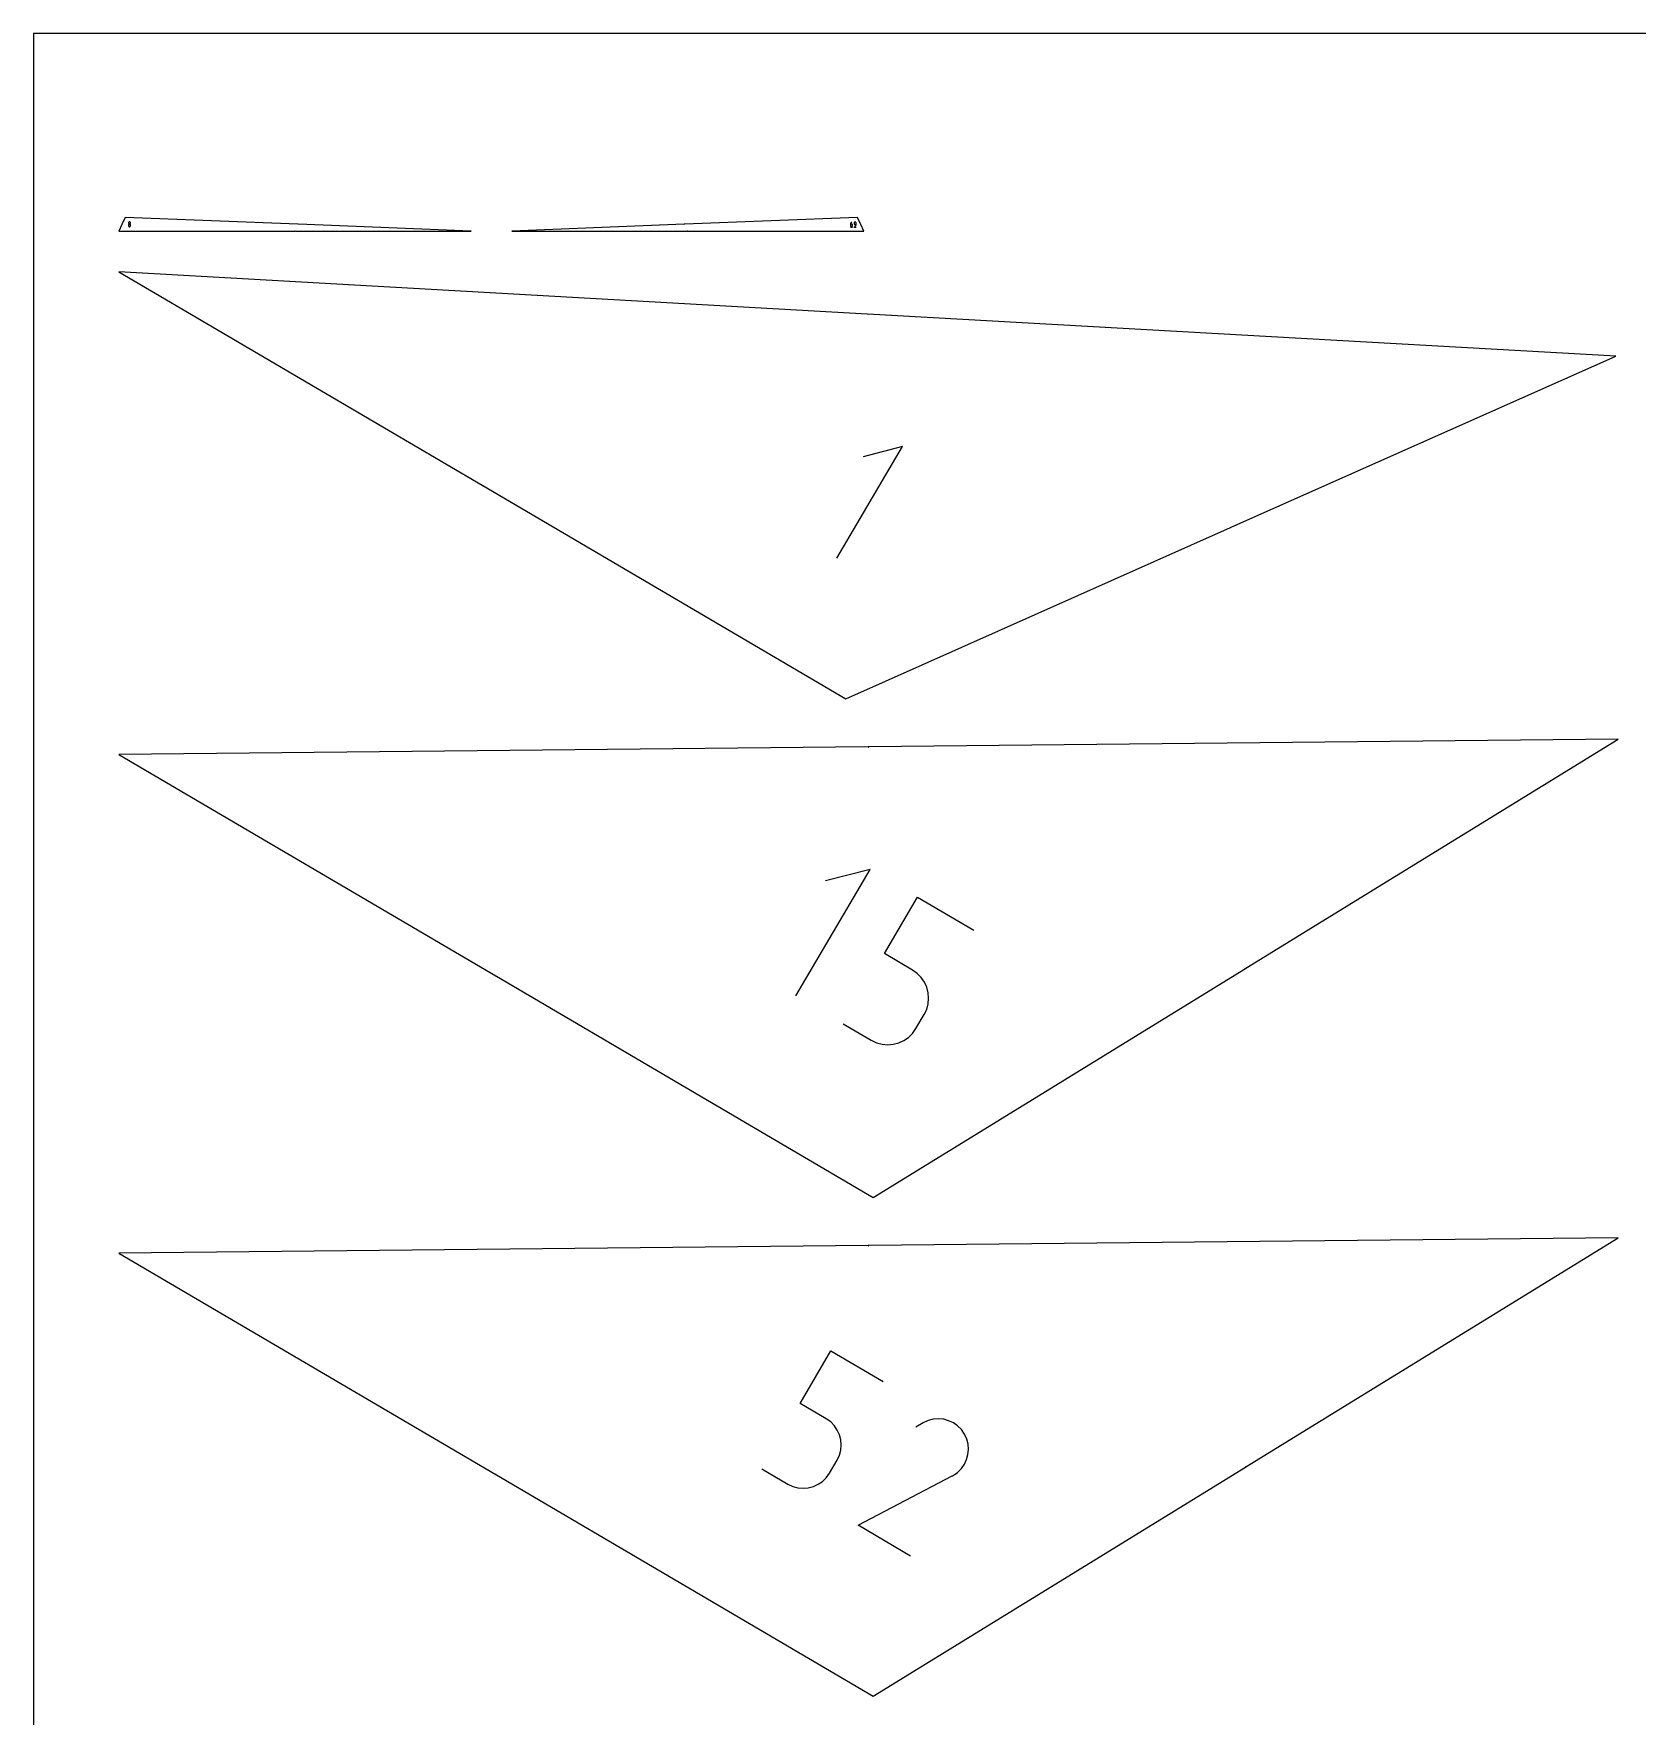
# Model space of a CAD drawing. Extents: x 0 to 200, y 0 to 297.
# Drawn here: x 0 to 125.3, y 165.4 to 296.9 of the extents above; entities that cross this region are included whole.
import ezdxf

# ---------------------------------------------------------------- set-up
doc = ezdxf.new("R2010")
doc.units = 0

msp = doc.modelspace()

# ---------------------------------------------------------------- linework, layer by layer
at = {"layer": 'annotation', "color": 1}
for p, q in [((6.906708, 282.033694), (6.904455, 282.028819)), ((6.916546, 282.026192), (6.906708, 282.033694)), ((6.909613, 282.039829), (6.909583, 282.039544)), ((6.909583, 282.039544), (6.909603, 282.039257)), ((6.909603, 282.039257), (6.909672, 282.038976)), ((6.909689, 282.040105), (6.909613, 282.039829)), ((6.909672, 282.038976), (6.909791, 282.038707)), ((6.909813, 282.040367), (6.909689, 282.040105)), ((6.909791, 282.038707), (6.909961, 282.038457)), ((6.909984, 282.040607), (6.909813, 282.040367)), ((6.909961, 282.038457), (6.909961, 282.038457)), ((6.909961, 282.038457), (6.910755, 282.03758)), ((6.9102, 282.040819), (6.909984, 282.040607)), ((6.910297, 282.040894), (6.9102, 282.040819)), ((6.9102, 282.040819), (6.9102, 282.040819)), ((6.9104, 282.040961), (6.910297, 282.040894)), ((6.910508, 282.04102), (6.9104, 282.040961)), ((6.91159, 282.031439), (6.910464, 282.029001)), ((6.910621, 282.041071), (6.910508, 282.04102)), ((6.910737, 282.041114), (6.910621, 282.041071)), ((6.910856, 282.041148), (6.910737, 282.041114)), ((6.910755, 282.03758), (6.911627, 282.036795)), ((6.910978, 282.041174), (6.910856, 282.041148)), ((6.911102, 282.041191), (6.910978, 282.041174)), ((6.911227, 282.041198), (6.911102, 282.041191)), ((6.912412, 282.041163), (6.911227, 282.041198)), ((6.911227, 282.041198), (6.911227, 282.041198)), ((6.911627, 282.036795), (6.912567, 282.036105)), ((6.913577, 282.041009), (6.912412, 282.041163)), ((6.912567, 282.036105), (6.913569, 282.035515)), ((6.913569, 282.035515), (6.914623, 282.035028)), ((6.914713, 282.040741), (6.913577, 282.041009)), ((6.914623, 282.035028), (6.915722, 282.034648)), ((6.915813, 282.040361), (6.914713, 282.040741)), ((6.915722, 282.034648), (6.916858, 282.034378)), ((6.916867, 282.039874), (6.915813, 282.040361)), ((6.916858, 282.034378), (6.918022, 282.034223)), ((6.917868, 282.039283), (6.916867, 282.039874)), ((6.918808, 282.038593), (6.917868, 282.039283)), ((6.918022, 282.034223), (6.919207, 282.034186)), ((6.919679, 282.037806), (6.918808, 282.038593)), ((6.919207, 282.034186), (6.919331, 282.034193)), ((6.919207, 282.034186), (6.919207, 282.034186)), ((6.919331, 282.034193), (6.919454, 282.034209)), ((6.919454, 282.034209), (6.919576, 282.034235)), ((6.919576, 282.034235), (6.919694, 282.034269)), ((6.920473, 282.036927), (6.919679, 282.037806)), ((6.919694, 282.034269), (6.919811, 282.034312)), ((6.919811, 282.034312), (6.919924, 282.034364)), ((6.919924, 282.034364), (6.920033, 282.034424)), ((6.920033, 282.034424), (6.920139, 282.034492)), ((6.920139, 282.034492), (6.92024, 282.034569)), ((6.92024, 282.034569), (6.920453, 282.03478)), ((6.92024, 282.034569), (6.92024, 282.034569)), ((6.920453, 282.03478), (6.920621, 282.035019)), ((6.920641, 282.036677), (6.920473, 282.036927)), ((6.920473, 282.036927), (6.920473, 282.036927)), ((6.920621, 282.035019), (6.920744, 282.035281)), ((6.92076, 282.036409), (6.920641, 282.036677)), ((6.920744, 282.035281), (6.920819, 282.035557)), ((6.920828, 282.036128), (6.92076, 282.036409)), ((6.920819, 282.035557), (6.920848, 282.035842)), ((6.920848, 282.035842), (6.920828, 282.036128)), ((7.406305, 282.145465), (7.40496, 282.130535)), ((7.40496, 282.130535), (7.40496, 282.130535)), ((7.40496, 282.130535), (7.406306, 282.115535)), ((7.406305, 281.978556), (7.40496, 281.963563)), ((7.40496, 281.963563), (7.40496, 281.922026)), ((7.40496, 281.922026), (7.40496, 281.922026)), ((7.40496, 281.922026), (7.406306, 281.907034)), ((7.410183, 282.159532), (7.406305, 282.145465)), ((7.410183, 281.992672), (7.406305, 281.978556)), ((7.406306, 282.115535), (7.410186, 282.101413)), ((7.406306, 281.907034), (7.410186, 281.892934)), ((7.416357, 282.172498), (7.410183, 282.159532)), ((7.416357, 282.005674), (7.410183, 281.992672)), ((7.410186, 282.101413), (7.416362, 282.088407)), ((7.410186, 281.892934), (7.416362, 281.879958)), ((7.42459, 282.184123), (7.416357, 282.172498)), ((7.42459, 282.017326), (7.416357, 282.005674)), ((7.416362, 282.088407), (7.424598, 282.076752)), ((7.416362, 281.879958), (7.424598, 281.868341)), ((7.434645, 282.19417), (7.42459, 282.184123)), ((7.434645, 282.027391), (7.42459, 282.017326)), ((7.424598, 282.076752), (7.434654, 282.066686)), ((7.424598, 281.868341), (7.434654, 281.858314)), ((7.446284, 282.202399), (7.434645, 282.19417)), ((7.446284, 282.035631), (7.434645, 282.027391)), ((7.434654, 282.066686), (7.446294, 282.058444)), ((7.434654, 281.858314), (7.446294, 281.850109)), ((7.459271, 282.208572), (7.446284, 282.202399)), ((7.459271, 282.04181), (7.446284, 282.035631)), ((7.446294, 282.058444), (7.45928, 282.052265)), ((7.446294, 281.850109), (7.45928, 281.843961)), ((7.473368, 282.212451), (7.459271, 282.208572)), ((7.473368, 282.045691), (7.459271, 282.04181)), ((7.45928, 282.052265), (7.473375, 282.048383)), ((7.45928, 281.843961), (7.473375, 281.840102)), ((7.48834, 282.213797), (7.473368, 282.212451)), ((7.48834, 282.047037), (7.473368, 282.045691)), ((7.473375, 282.048383), (7.48834, 282.047037)), ((7.473375, 281.840102), (7.48834, 281.838763)), ((7.503311, 282.212451), (7.48834, 282.213797)), ((7.48834, 282.213797), (7.48834, 282.213797)), ((7.48834, 282.047037), (7.503305, 282.048383)), ((7.503311, 282.045692), (7.48834, 282.047037)), ((7.48834, 282.047037), (7.48834, 282.047037)), ((7.48834, 282.047037), (7.48834, 282.047037)), ((7.48834, 281.838763), (7.503305, 281.840102)), ((7.48834, 281.838763), (7.48834, 281.838763)), ((7.503305, 282.048383), (7.517399, 282.052265)), ((7.503305, 281.840102), (7.517399, 281.843961)), ((7.517409, 282.208572), (7.503311, 282.212451)), ((7.517409, 282.041812), (7.503311, 282.045692)), ((7.517399, 282.052265), (7.530385, 282.058444)), ((7.517399, 281.843961), (7.530385, 281.850109)), ((7.530396, 282.202399), (7.517409, 282.208572)), ((7.530396, 282.035636), (7.517409, 282.041812)), ((7.530385, 282.058444), (7.542025, 282.066686)), ((7.530385, 281.850109), (7.542025, 281.858314)), ((7.542035, 282.19417), (7.530396, 282.202399)), ((7.542035, 282.027398), (7.530396, 282.035636)), ((7.542025, 282.066686), (7.552082, 282.076752)), ((7.542025, 281.858314), (7.552082, 281.868341)), ((7.552089, 282.184123), (7.542035, 282.19417)), ((7.552089, 282.017336), (7.542035, 282.027398)), ((7.552082, 282.076752), (7.560317, 282.088407)), ((7.552082, 281.868341), (7.560317, 281.879958)), ((7.560322, 282.172498), (7.552089, 282.184123)), ((7.560322, 282.005685), (7.552089, 282.017336)), ((7.560317, 282.088407), (7.566494, 282.101413)), ((7.560317, 281.879958), (7.566494, 281.892934)), ((7.566496, 282.159532), (7.560322, 282.172498)), ((7.566496, 281.992682), (7.560322, 282.005685)), ((7.566494, 282.101413), (7.570374, 282.115535)), ((7.566494, 281.892934), (7.570374, 281.907034)), ((7.570374, 282.145465), (7.566496, 282.159532)), ((7.570374, 281.978562), (7.566496, 281.992682)), ((7.57172, 282.130535), (7.570374, 282.145465)), ((7.570374, 282.115535), (7.57172, 282.130535)), ((7.57172, 281.963563), (7.570374, 281.978562)), ((7.570374, 281.907034), (7.57172, 281.922026)), ((7.57172, 282.130535), (7.57172, 282.130535)), ((7.57172, 281.922026), (7.57172, 281.963563)), ((7.57172, 281.963563), (7.57172, 281.963563)), ((20.415496, 281.504566), (20.42165, 281.504566)), ((20.417341, 281.50703), (20.417341, 281.502108)), ((20.42165, 281.504566), (20.419193, 281.495946)), ((20.428271, 281.50703), (20.425807, 281.495946)), ((20.425807, 281.500882), (20.428271, 281.500882)), ((20.425807, 281.495946), (20.430736, 281.495946)), ((20.666728, 282.039319), (20.661369, 282.03953)), ((20.663575, 282.027375), (20.666728, 282.039319)), ((20.666516, 282.033953), (20.663838, 282.034059)), ((20.670772, 282.027092), (20.673448, 282.026987)), ((20.673922, 282.039022), (20.671246, 282.039127)), ((20.673711, 282.033671), (20.672371, 282.033723)), ((20.672371, 282.033723), (20.673711, 282.033671)), ((20.673448, 282.026987), (20.673931, 282.027011)), ((20.673448, 282.026987), (20.673448, 282.026987)), ((20.673711, 282.033671), (20.674194, 282.033695)), ((20.674191, 282.033608), (20.673711, 282.033671)), ((20.673711, 282.033671), (20.673711, 282.033671)), ((20.674401, 282.03896), (20.673922, 282.039022)), ((20.673931, 282.027011), (20.674389, 282.027118)), ((20.674639, 282.033466), (20.674191, 282.033608)), ((20.674194, 282.033695), (20.674652, 282.033801)), ((20.674389, 282.027118), (20.674813, 282.027299)), ((20.674849, 282.038818), (20.674401, 282.03896)), ((20.675048, 282.033252), (20.674639, 282.033466)), ((20.674652, 282.033801), (20.675076, 282.033983)), ((20.674813, 282.027299), (20.675197, 282.027549)), ((20.675258, 282.038603), (20.674849, 282.038818)), ((20.675411, 282.032973), (20.675048, 282.033252)), ((20.675076, 282.033983), (20.67546, 282.034233)), ((20.675197, 282.027549), (20.675532, 282.027858)), ((20.675621, 282.038324), (20.675258, 282.038603)), ((20.67572, 282.032638), (20.675411, 282.032973)), ((20.67546, 282.034233), (20.675795, 282.034544)), ((20.675532, 282.027858), (20.675811, 282.028221)), ((20.675931, 282.037989), (20.675621, 282.038324)), ((20.67597, 282.032254), (20.67572, 282.032638)), ((20.675795, 282.034544), (20.676074, 282.034907)), ((20.675811, 282.028221), (20.676025, 282.028629)), ((20.67618, 282.037606), (20.675931, 282.037989)), ((20.676151, 282.03183), (20.67597, 282.032254)), ((20.676025, 282.028629), (20.676167, 282.029076)), ((20.676074, 282.034907), (20.676288, 282.035317)), ((20.676257, 282.031374), (20.676151, 282.03183)), ((20.676167, 282.029076), (20.676229, 282.029554)), ((20.676362, 282.037182), (20.67618, 282.037606)), ((20.676229, 282.029554), (20.676282, 282.030893)), ((20.676282, 282.030893), (20.676257, 282.031374)), ((20.676282, 282.030893), (20.676282, 282.030893)), ((20.676288, 282.035317), (20.67643, 282.035765)), ((20.676468, 282.036726), (20.676362, 282.037182)), ((20.67643, 282.035765), (20.676492, 282.036245)), ((20.676492, 282.036245), (20.676468, 282.036726)), ((20.676492, 282.036245), (20.676492, 282.036245)), ((50.860589, 282.040682), (50.857337, 282.037162)), ((50.861188, 282.025453), (50.860589, 282.040682)), ((50.869685, 282.04104), (50.866433, 282.03752)), ((50.870284, 282.025811), (50.869685, 282.04104)), ((51.101791, 281.498583), (51.101754, 281.498122)), ((51.101754, 281.498122), (51.101796, 281.497666)), ((51.101756, 281.50752), (51.107113, 281.50752)), ((51.101911, 281.499038), (51.101791, 281.498583)), ((51.101796, 281.497666), (51.101914, 281.497225)), ((51.102115, 281.499477), (51.101911, 281.499038)), ((51.101914, 281.497225), (51.102105, 281.496808)), ((51.102105, 281.496808), (51.102367, 281.496427)), ((51.10212, 281.499486), (51.102115, 281.499477)), ((51.102115, 281.499477), (51.102115, 281.499477)), ((51.102125, 281.499495), (51.10212, 281.499486)), ((51.10213, 281.499504), (51.102125, 281.499495)), ((51.102135, 281.499512), (51.10213, 281.499504)), ((51.10214, 281.49952), (51.102135, 281.499512)), ((51.102146, 281.499528), (51.10214, 281.49952)), ((51.102151, 281.499535), (51.102146, 281.499528)), ((51.102157, 281.499543), (51.102151, 281.499535)), ((51.102163, 281.49955), (51.102157, 281.499543)), ((51.107113, 281.50752), (51.102163, 281.49955)), ((51.102163, 281.49955), (51.102163, 281.49955)), ((51.102367, 281.496427), (51.102696, 281.496092)), ((51.102696, 281.496092), (51.103089, 281.495812)), ((51.103089, 281.495812), (51.103089, 281.495812)), ((51.103089, 281.495812), (51.10353, 281.495611)), ((51.10353, 281.495611), (51.103985, 281.495493)), ((51.103985, 281.495493), (51.104446, 281.495457)), ((51.104446, 281.495457), (51.104902, 281.495499)), ((51.104902, 281.495499), (51.105343, 281.495618)), ((51.105343, 281.495618), (51.105759, 281.49581)), ((51.105759, 281.49581), (51.10614, 281.496072)), ((51.10614, 281.496072), (51.106475, 281.496402)), ((51.106475, 281.496402), (51.106754, 281.496798)), ((51.106754, 281.496798), (51.107106, 281.497473)), ((51.11733, 281.509027), (51.111299, 281.509027)), ((51.111698, 281.502976), (51.111638, 281.502162)), ((51.111638, 281.502162), (51.111638, 281.498139)), ((51.114317, 281.502162), (51.111638, 281.502162)), ((51.111638, 281.498139), (51.111638, 281.498139)), ((51.111638, 281.498139), (51.111681, 281.497657)), ((51.111681, 281.497657), (51.111806, 281.497204)), ((51.111871, 281.503757), (51.111698, 281.502976)), ((51.111806, 281.497204), (51.112004, 281.496786)), ((51.11215, 281.504498), (51.111871, 281.503757)), ((51.112004, 281.496786), (51.112268, 281.496411)), ((51.112529, 281.505187), (51.11215, 281.504498)), ((51.112268, 281.496411), (51.112591, 281.496088)), ((51.113, 281.505815), (51.112529, 281.505187)), ((51.112591, 281.496088), (51.112965, 281.495823)), ((51.112965, 281.495823), (51.113382, 281.495625)), ((51.113555, 281.506372), (51.113, 281.505815)), ((51.113382, 281.495625), (51.113835, 281.4955)), ((51.114188, 281.506848), (51.113555, 281.506372)), ((51.113835, 281.4955), (51.114317, 281.495457)), ((51.114891, 281.507234), (51.114188, 281.506848)), ((51.114798, 281.502119), (51.114317, 281.502162)), ((51.114317, 281.495457), (51.114798, 281.4955)), ((51.114317, 281.495457), (51.114317, 281.495457)), ((51.115251, 281.501994), (51.114798, 281.502119)), ((51.114798, 281.4955), (51.115251, 281.495625)), ((51.115657, 281.50752), (51.114891, 281.507234)), ((51.115668, 281.501796), (51.115251, 281.501994)), ((51.115251, 281.495625), (51.115668, 281.495823)), ((51.115657, 281.50752), (51.115657, 281.50752)), ((51.116042, 281.501531), (51.115668, 281.501796)), ((51.115668, 281.495823), (51.116042, 281.496088)), ((51.116365, 281.501208), (51.116042, 281.501531)), ((51.116042, 281.496088), (51.116365, 281.496411)), ((51.116629, 281.500834), (51.116365, 281.501208)), ((51.116365, 281.496411), (51.116629, 281.496786)), ((51.116828, 281.500416), (51.116629, 281.500834)), ((51.116629, 281.496786), (51.116828, 281.497204)), ((51.116952, 281.499962), (51.116828, 281.500416)), ((51.116828, 281.497204), (51.116952, 281.497657)), ((51.116996, 281.499481), (51.116952, 281.499962)), ((51.116952, 281.497657), (51.116996, 281.498139)), ((51.116996, 281.498139), (51.116996, 281.499481)), ((51.116996, 281.499481), (51.116996, 281.499481)), ((63.816765, 281.811011), (63.989149, 281.811011)), ((63.828049, 282.068648), (63.826354, 282.045344)), ((63.826354, 282.045344), (63.826354, 281.930753)), ((63.902914, 282.045344), (63.826354, 282.045344)), ((63.826354, 281.930753), (63.826354, 281.930753)), ((63.826354, 281.930753), (63.82759, 281.916981)), ((63.82759, 281.916981), (63.831153, 281.904016)), ((63.832997, 282.091038), (63.828049, 282.068648)), ((63.831153, 281.904016), (63.836824, 281.892076)), ((63.840991, 282.112237), (63.832997, 282.091038)), ((63.836824, 281.892076), (63.844386, 281.881378)), ((63.851825, 282.131968), (63.840991, 282.112237)), ((63.844386, 281.881378), (63.85362, 281.872139)), ((63.865292, 282.149952), (63.851825, 282.131968)), ((63.85362, 281.872139), (63.864308, 281.864575)), ((63.864308, 281.864575), (63.876231, 281.858904)), ((63.881185, 282.165913), (63.865292, 282.149952)), ((63.876231, 281.858904), (63.889173, 281.855342)), ((63.899298, 282.179572), (63.881185, 282.165913)), ((63.889173, 281.855342), (63.902914, 281.854107)), ((63.919424, 282.190652), (63.899298, 282.179572)), ((63.916683, 282.044116), (63.902914, 282.045344)), ((63.902914, 281.854107), (63.916683, 281.855342)), ((63.902914, 281.854107), (63.902914, 281.854107)), ((63.92964, 282.040572), (63.916683, 282.044116)), ((63.916683, 281.855342), (63.92964, 281.858904)), ((63.941356, 282.198875), (63.919424, 282.190652)), ((63.941568, 282.034926), (63.92964, 282.040572)), ((63.92964, 281.858904), (63.941568, 281.864575)), ((63.941356, 282.198875), (63.941356, 282.198875)), ((63.952253, 282.027393), (63.941568, 282.034926)), ((63.941568, 281.864575), (63.952253, 281.872139)), ((63.961478, 282.018186), (63.952253, 282.027393)), ((63.952253, 281.872139), (63.961478, 281.881378)), ((63.969028, 282.007519), (63.961478, 282.018186)), ((63.961478, 281.881378), (63.969028, 281.892076)), ((63.974687, 281.995605), (63.969028, 282.007519)), ((63.969028, 281.892076), (63.974687, 281.904016)), ((63.978241, 281.982658), (63.974687, 281.995605)), ((63.974687, 281.904016), (63.978241, 281.916981)), ((63.979474, 281.968893), (63.978241, 281.982658)), ((63.978241, 281.916981), (63.979474, 281.930753)), ((63.979474, 281.930753), (63.979474, 281.968893)), ((63.979474, 281.968893), (63.979474, 281.968893)), ((64.099173, 281.811011), (64.271557, 281.811011)), ((64.109976, 282.13598), (64.10874, 282.122207)), ((64.10874, 282.122207), (64.10874, 282.083873)), ((64.10874, 282.083873), (64.10874, 282.083873)), ((64.10874, 282.083873), (64.109976, 282.070101)), ((64.113539, 282.148947), (64.109976, 282.13598)), ((64.109976, 282.070101), (64.113539, 282.057136)), ((64.119211, 282.16089), (64.113539, 282.148947)), ((64.113539, 282.057136), (64.119211, 282.045196)), ((64.126772, 282.171591), (64.119211, 282.16089)), ((64.119211, 282.045196), (64.126772, 282.034498)), ((64.136006, 282.180834), (64.126772, 282.171591)), ((64.126772, 282.034498), (64.136006, 282.025259)), ((64.146694, 282.188401), (64.136006, 282.180834)), ((64.136006, 282.025259), (64.146694, 282.017695)), ((64.158618, 282.194075), (64.146694, 282.188401)), ((64.146694, 282.017695), (64.158618, 282.012024)), ((64.146988, 281.854107), (64.168882, 281.862265)), ((64.146988, 281.854107), (64.146988, 281.854107)), ((64.171559, 282.197639), (64.158618, 282.194075)), ((64.158618, 282.012024), (64.171559, 282.008462)), ((64.168882, 281.862265), (64.188978, 281.873293)), ((64.1853, 282.198875), (64.171559, 282.197639)), ((64.171559, 282.008462), (64.1853, 282.007227)), ((64.19907, 282.197639), (64.1853, 282.198875)), ((64.1853, 282.198875), (64.1853, 282.198875)), ((64.1853, 282.007227), (64.26186, 282.007227)), ((64.188978, 281.873293), (64.207068, 281.88691)), ((64.212026, 282.194075), (64.19907, 282.197639)), ((64.207068, 281.88691), (64.222945, 281.902833)), ((64.223955, 282.188401), (64.212026, 282.194075)), ((64.222945, 281.902833), (64.236401, 281.920783)), ((64.234639, 282.180834), (64.223955, 282.188401)), ((64.243864, 282.171591), (64.234639, 282.180834)), ((64.236401, 281.920783), (64.247228, 281.940479)), ((64.251414, 282.16089), (64.243864, 282.171591)), ((64.247228, 281.940479), (64.255219, 281.961638)), ((64.257074, 282.148947), (64.251414, 282.16089)), ((64.255219, 281.961638), (64.260165, 281.983981)), ((64.260628, 282.13598), (64.257074, 282.148947)), ((64.260165, 281.983981), (64.26186, 282.007227)), ((64.26186, 282.122207), (64.260628, 282.13598)), ((64.26186, 282.007227), (64.26186, 282.122207)), ((64.26186, 282.122207), (64.26186, 282.122207)), ((64.611838, 282.035128), (64.623928, 282.037756)), ((64.615829, 282.027012), (64.615821, 282.026885)), ((64.615821, 282.026885), (64.615821, 282.026885)), ((64.615821, 282.026885), (64.615844, 282.026586)), ((64.615845, 282.027137), (64.615829, 282.027012)), ((64.615844, 282.026586), (64.615917, 282.026303)), ((64.61587, 282.027259), (64.615845, 282.027137)), ((64.615904, 282.027379), (64.61587, 282.027259)), ((64.615947, 282.027495), (64.615904, 282.027379)), ((64.615917, 282.026303), (64.616037, 282.02604)), ((64.615998, 282.027608), (64.615947, 282.027495)), ((64.616057, 282.027716), (64.615998, 282.027608)), ((64.616037, 282.02604), (64.616198, 282.025803)), ((64.616124, 282.027821), (64.616057, 282.027716)), ((64.616199, 282.02792), (64.616124, 282.027821)), ((64.616198, 282.025803), (64.616396, 282.025597)), ((64.616995, 282.028798), (64.616199, 282.02792)), ((64.616199, 282.02792), (64.616199, 282.02792)), ((64.616396, 282.025597), (64.616627, 282.025427)), ((64.616627, 282.025427), (64.616885, 282.025297)), ((64.616885, 282.025297), (64.617167, 282.025213)), ((64.617868, 282.029584), (64.616995, 282.028798)), ((64.617167, 282.025213), (64.617466, 282.025179)), ((64.617466, 282.025179), (64.61865, 282.025214)), ((64.617466, 282.025179), (64.617466, 282.025179)), ((64.61881, 282.030274), (64.617868, 282.029584)), ((64.619045, 282.035501), (64.617919, 282.037938)), ((64.61865, 282.025214), (64.619813, 282.025367)), ((64.619812, 282.030864), (64.61881, 282.030274)), ((64.620866, 282.031352), (64.619812, 282.030864)), ((64.619813, 282.025367), (64.620948, 282.025635)), ((64.621965, 282.031732), (64.620866, 282.031352)), ((64.620948, 282.025635), (64.622047, 282.026015)), ((64.623928, 282.037756), (64.621675, 282.042632)), ((64.6231, 282.032001), (64.621965, 282.031732)), ((64.622047, 282.026015), (64.623102, 282.026502)), ((64.624262, 282.032155), (64.6231, 282.032001)), ((64.623102, 282.026502), (64.624103, 282.027093)), ((64.624103, 282.027093), (64.625044, 282.027783)), ((64.625445, 282.032192), (64.624262, 282.032155)), ((64.625044, 282.027783), (64.625917, 282.028571)), ((64.625746, 282.032159), (64.625445, 282.032192)), ((64.625445, 282.032192), (64.625445, 282.032192)), ((64.626028, 282.032075), (64.625746, 282.032159)), ((64.625917, 282.028571), (64.626712, 282.029451)), ((64.626286, 282.031945), (64.626028, 282.032075)), ((64.626517, 282.031775), (64.626286, 282.031945)), ((64.626715, 282.031568), (64.626517, 282.031775)), ((64.626712, 282.029451), (64.626787, 282.02955)), ((64.626712, 282.029451), (64.626712, 282.029451)), ((64.626876, 282.03133), (64.626715, 282.031568)), ((64.626787, 282.02955), (64.626855, 282.029656)), ((64.626855, 282.029656), (64.626914, 282.029765)), ((64.626995, 282.031066), (64.626876, 282.03133)), ((64.626914, 282.029765), (64.626965, 282.029878)), ((64.626965, 282.029878), (64.627008, 282.029995)), ((64.627068, 282.03078), (64.626995, 282.031066)), ((64.627008, 282.029995), (64.627042, 282.030114)), ((64.627042, 282.030114), (64.627067, 282.030234)), ((64.627067, 282.030234), (64.627083, 282.030356)), ((64.627089, 282.030478), (64.627068, 282.03078)), ((64.627083, 282.030356), (64.627089, 282.030478)), ((64.627089, 282.030478), (64.627089, 282.030478)), ((65.147622, 275.019864), (65.14226, 275.020165)), ((65.144264, 275.007956), (65.147622, 275.019864)), ((65.14732, 275.014494), (65.14464, 275.014645)), ((65.151839, 275.014153), (65.151774, 275.012994)), ((65.151774, 275.012994), (65.151824, 275.011832)), ((65.151824, 275.011832), (65.151991, 275.010677)), ((65.152019, 275.015302), (65.151839, 275.014153)), ((65.151991, 275.010677), (65.152275, 275.009537)), ((65.152315, 275.01643), (65.152019, 275.015302)), ((65.152275, 275.009537), (65.152676, 275.008421)), ((65.152724, 275.017529), (65.152315, 275.01643)), ((65.152676, 275.008421), (65.152676, 275.008421)), ((65.152676, 275.008421), (65.152729, 275.008308)), ((65.153247, 275.01859), (65.152724, 275.017529)), ((65.152729, 275.008308), (65.152789, 275.0082)), ((65.152789, 275.0082), (65.152857, 275.008097)), ((65.152857, 275.008097), (65.152933, 275.007999)), ((65.152933, 275.007999), (65.153016, 275.007907)), ((65.153016, 275.007907), (65.153105, 275.00782)), ((65.153105, 275.00782), (65.153201, 275.007741)), ((65.153201, 275.007741), (65.153304, 275.007668)), ((65.153418, 275.01884), (65.153247, 275.01859)), ((65.153247, 275.01859), (65.153247, 275.01859)), ((65.153304, 275.007668), (65.153413, 275.007602)), ((65.153413, 275.007602), (65.153413, 275.007602)), ((65.153413, 275.007602), (65.153687, 275.007481)), ((65.153624, 275.01905), (65.153418, 275.01884)), ((65.15386, 275.019217), (65.153624, 275.01905)), ((65.153687, 275.007481), (65.153971, 275.007413)), ((65.154119, 275.019341), (65.15386, 275.019217)), ((65.153971, 275.007413), (65.15426, 275.007395)), ((65.154395, 275.019419), (65.154119, 275.019341)), ((65.15426, 275.007395), (65.154544, 275.007426)), ((65.154681, 275.019449), (65.154395, 275.019419)), ((65.154544, 275.007426), (65.15482, 275.007504)), ((65.15497, 275.01943), (65.154681, 275.019449)), ((65.15482, 275.007504), (65.155078, 275.007628)), ((65.155256, 275.01936), (65.15497, 275.01943)), ((65.155078, 275.007628), (65.155314, 275.007795)), ((65.155532, 275.019237), (65.155256, 275.01936)), ((65.155314, 275.007795), (65.155521, 275.008004)), ((65.155521, 275.008004), (65.155691, 275.008253)), ((65.155637, 275.019174), (65.155532, 275.019237)), ((65.155532, 275.019237), (65.155532, 275.019237)), ((65.155737, 275.019103), (65.155637, 275.019174)), ((65.155691, 275.008253), (65.156216, 275.009314)), ((65.155691, 275.008253), (65.155691, 275.008253)), ((65.155832, 275.019024), (65.155737, 275.019103)), ((65.155921, 275.018938), (65.155832, 275.019024)), ((65.156004, 275.018846), (65.155921, 275.018938)), ((65.15608, 275.018747), (65.156004, 275.018846)), ((65.156149, 275.018643), (65.15608, 275.018747)), ((65.15621, 275.018534), (65.156149, 275.018643)), ((65.156262, 275.018421), (65.15621, 275.018534)), ((65.156216, 275.009314), (65.156628, 275.010413)), ((65.156666, 275.017306), (65.156262, 275.018421)), ((65.156262, 275.018421), (65.156262, 275.018421)), ((65.156628, 275.010413), (65.156924, 275.011541)), ((65.156951, 275.016166), (65.156666, 275.017306)), ((65.156924, 275.011541), (65.157105, 275.012689)), ((65.157119, 275.015011), (65.156951, 275.016166)), ((65.157105, 275.012689), (65.15717, 275.013849)), ((65.15717, 275.013849), (65.157119, 275.015011)), ((62.75851, 255.92252), (67.891118, 264.663131)), ((67.891118, 264.663131), (64.806602, 263.860478)), ((35.065987, 261.633938), (35.05827, 261.620796)), ((35.05827, 261.620796), (35.062908, 261.622003)), ((93.540534, 258.343373), (93.54052, 258.342791)), ((93.54052, 258.342791), (93.540608, 258.342205)), ((93.540648, 258.34394), (93.540534, 258.343373)), ((93.540608, 258.342205), (93.540805, 258.341629)), ((93.540854, 258.344478), (93.540648, 258.34394)), ((93.540805, 258.341629), (93.541494, 258.340081)), ((93.54115, 258.344975), (93.540854, 258.344478)), ((93.54153, 258.345419), (93.54115, 258.344975)), ((93.541494, 258.340081), (93.541494, 258.340081)), ((93.541494, 258.340081), (93.54179, 258.33955)), ((93.541989, 258.345795), (93.54153, 258.345419)), ((93.54179, 258.33955), (93.542166, 258.339092)), ((93.542523, 258.346093), (93.541989, 258.345795)), ((93.542166, 258.339092), (93.542608, 258.338713)), ((93.545615, 258.347468), (93.542523, 258.346093)), ((93.542523, 258.346093), (93.542523, 258.346093)), ((93.542608, 258.338713), (93.543105, 258.338417)), ((93.543105, 258.338417), (93.543643, 258.338211)), ((93.543643, 258.338211), (93.544211, 258.338097)), ((93.543972, 258.335647), (93.543958, 258.335063)), ((93.543958, 258.335063), (93.544048, 258.334476)), ((93.544085, 258.336215), (93.543972, 258.335647)), ((93.544048, 258.334476), (93.544246, 258.333897)), ((93.544291, 258.336754), (93.544085, 258.336215)), ((93.544211, 258.338097), (93.544794, 258.338083)), ((93.544246, 258.333897), (93.544246, 258.333897)), ((93.544246, 258.333897), (93.544542, 258.333366)), ((93.544587, 258.337252), (93.544291, 258.336754)), ((93.544542, 258.333366), (93.544917, 258.332908)), ((93.544967, 258.337695), (93.544587, 258.337252)), ((93.544794, 258.338083), (93.545382, 258.338172)), ((93.544917, 258.332908), (93.54536, 258.332529)), ((93.545426, 258.338072), (93.544967, 258.337695)), ((93.54536, 258.332529), (93.545857, 258.332233)), ((93.545382, 258.338172), (93.54596, 258.338369)), ((93.54596, 258.338369), (93.545426, 258.338072)), ((93.545857, 258.332233), (93.546395, 258.332027)), ((93.54596, 258.338369), (93.547508, 258.339058)), ((93.547508, 258.339058), (93.54596, 258.338369)), ((93.54596, 258.338369), (93.54596, 258.338369)), ((93.546395, 258.332027), (93.546962, 258.331913)), ((93.546962, 258.331913), (93.547546, 258.331899)), ((93.547546, 258.331899), (93.548133, 258.331988)), ((93.548133, 258.331988), (93.548711, 258.332185)), ((93.548711, 258.332185), (93.551803, 258.333561)), ((65.236492, 241.186661), (65.231122, 241.186606)), ((65.236547, 241.181283), (65.233862, 241.181256)), ((65.233931, 241.174557), (65.236492, 241.186661)), ((65.241182, 241.1824), (65.241078, 241.181243)), ((65.241078, 241.181243), (65.24109, 241.180081)), ((65.24109, 241.180081), (65.241218, 241.178925)), ((65.241402, 241.183546), (65.241182, 241.1824)), ((65.241218, 241.178925), (65.241461, 241.177783)), ((65.241738, 241.184669), (65.241402, 241.183546)), ((65.241461, 241.177783), (65.241819, 241.176665)), ((65.24219, 241.185763), (65.241738, 241.184669)), ((65.241819, 241.176665), (65.242293, 241.175578)), ((65.242343, 241.186023), (65.24219, 241.185763)), ((65.24219, 241.185763), (65.24219, 241.185763)), ((65.242293, 241.175578), (65.242293, 241.175578)), ((65.242293, 241.175578), (65.242353, 241.175469)), ((65.242535, 241.186246), (65.242343, 241.186023)), ((65.242353, 241.175469), (65.242421, 241.175365)), ((65.242421, 241.175365), (65.242496, 241.175267)), ((65.242496, 241.175267), (65.242578, 241.175174)), ((65.242759, 241.186429), (65.242535, 241.186246)), ((65.242578, 241.175174), (65.242667, 241.175087)), ((65.242667, 241.175087), (65.242762, 241.175007)), ((65.24301, 241.18657), (65.242759, 241.186429)), ((65.242762, 241.175007), (65.242863, 241.174934)), ((65.242863, 241.174934), (65.24297, 241.174868)), ((65.24297, 241.174868), (65.243083, 241.174809)), ((65.24328, 241.186665), (65.24301, 241.18657)), ((65.243083, 241.174809), (65.243083, 241.174809)), ((65.243083, 241.174809), (65.243365, 241.174707)), ((65.243563, 241.186715), (65.24328, 241.186665)), ((65.243365, 241.174707), (65.243653, 241.174658)), ((65.243852, 241.186715), (65.243563, 241.186715)), ((65.243653, 241.174658), (65.243942, 241.17466)), ((65.244143, 241.186664), (65.243852, 241.186715)), ((65.243942, 241.17466), (65.244224, 241.174709)), ((65.244427, 241.18656), (65.244143, 241.186664)), ((65.244224, 241.174709), (65.244493, 241.174806)), ((65.244535, 241.186504), (65.244427, 241.18656)), ((65.244427, 241.18656), (65.244427, 241.18656)), ((65.244493, 241.174806), (65.244743, 241.174946)), ((65.24464, 241.186439), (65.244535, 241.186504)), ((65.24474, 241.186367), (65.24464, 241.186439)), ((65.244834, 241.186287), (65.24474, 241.186367)), ((65.244743, 241.174946), (65.244968, 241.175128)), ((65.244923, 241.186201), (65.244834, 241.186287)), ((65.245005, 241.186107), (65.244923, 241.186201)), ((65.244968, 241.175128), (65.24516, 241.17535)), ((65.245081, 241.186008), (65.245005, 241.186107)), ((65.245149, 241.185904), (65.245081, 241.186008)), ((65.245209, 241.185794), (65.245149, 241.185904)), ((65.24516, 241.17535), (65.245313, 241.17561)), ((65.245686, 241.184708), (65.245209, 241.185794)), ((65.245209, 241.185794), (65.245209, 241.185794)), ((65.245313, 241.17561), (65.245767, 241.176704)), ((65.245313, 241.17561), (65.245313, 241.17561)), ((65.246046, 241.18359), (65.245686, 241.184708)), ((65.245767, 241.176704), (65.246104, 241.177827)), ((65.24629, 241.182448), (65.246046, 241.18359)), ((65.246104, 241.177827), (65.246325, 241.178973)), ((65.246418, 241.181292), (65.24629, 241.182448)), ((65.246325, 241.178973), (65.24643, 241.180131)), ((65.24643, 241.180131), (65.246418, 241.181292)), ((59.548368, 221.723057), (65.355814, 231.612886)), ((65.355814, 231.612886), (61.865744, 230.704699)), ((66.478044, 225.031182), (69.064189, 229.435276)), ((69.064189, 229.435276), (73.456499, 226.856051)), ((68.674199, 223.74157), (66.478044, 225.031182)), ((69.047831, 223.474765), (68.674199, 223.74157)), ((94.698241, 223.885903), (94.692009, 223.88207)), ((94.694574, 223.880141), (94.694538, 223.879587)), ((94.694538, 223.879587), (94.694599, 223.879029)), ((94.694702, 223.880681), (94.694574, 223.880141)), ((94.694599, 223.879029), (94.694759, 223.878482)), ((94.69492, 223.881192), (94.694702, 223.880681)), ((94.694759, 223.878482), (94.695021, 223.877956)), ((94.695225, 223.881662), (94.69492, 223.881192)), ((94.695021, 223.877956), (94.695869, 223.876577)), ((94.695614, 223.882079), (94.695225, 223.881662)), ((94.696085, 223.88243), (94.695614, 223.882079)), ((94.695869, 223.876577), (94.695869, 223.876577)), ((94.695869, 223.876577), (94.696219, 223.876107)), ((94.696609, 223.88269), (94.696085, 223.88243)), ((94.696085, 223.88243), (94.696085, 223.88243)), ((94.696219, 223.876107), (94.696636, 223.875718)), ((94.697156, 223.882849), (94.696609, 223.88269)), ((94.696636, 223.875718), (94.697105, 223.875413)), ((94.697105, 223.875413), (94.697615, 223.875195)), ((94.697713, 223.882909), (94.697156, 223.882849)), ((94.697615, 223.875195), (94.698153, 223.875067)), ((94.698268, 223.882874), (94.697713, 223.882909)), ((94.698153, 223.875067), (94.698707, 223.875032)), ((94.698807, 223.882745), (94.698268, 223.882874)), ((94.698707, 223.875032), (94.699264, 223.875094)), ((94.699318, 223.882526), (94.698807, 223.882745)), ((94.699264, 223.875094), (94.699811, 223.875253)), ((94.699789, 223.882221), (94.699318, 223.882526)), ((94.700206, 223.881831), (94.699789, 223.882221)), ((94.699811, 223.875253), (94.700336, 223.875515)), ((94.700557, 223.881361), (94.700206, 223.881831)), ((94.700336, 223.875515), (94.703105, 223.877217)), ((94.703105, 223.877217), (94.700557, 223.881361)), ((94.700557, 223.881361), (94.700557, 223.881361)), ((94.70236, 223.869109), (94.70297, 223.869894)), ((94.70236, 223.869109), (94.70236, 223.869109)), ((94.70297, 223.869894), (94.703452, 223.870742)), ((94.703561, 223.876337), (94.703105, 223.877217)), ((94.703452, 223.870742), (94.703803, 223.871639)), ((94.703527, 223.887006), (94.711192, 223.874541)), ((94.70388, 223.875418), (94.703561, 223.876337)), ((94.703803, 223.871639), (94.704023, 223.872569)), ((94.704063, 223.874473), (94.70388, 223.875418)), ((94.704023, 223.872569), (94.70411, 223.873519)), ((94.70411, 223.873519), (94.704063, 223.874473)), ((94.711192, 223.874541), (94.712259, 223.879017)), ((36.127664, 223.276456), (36.122059, 223.279747)), ((36.126604, 223.287084), (36.126555, 223.286526)), ((36.126555, 223.286526), (36.126603, 223.285973)), ((36.126603, 223.285973), (36.126743, 223.285437)), ((36.126752, 223.287634), (36.126604, 223.287084)), ((36.126743, 223.285437), (36.126972, 223.284932)), ((36.127002, 223.288164), (36.126752, 223.287634)), ((36.126972, 223.284932), (36.127287, 223.284469)), ((36.127822, 223.28956), (36.127002, 223.288164)), ((36.127002, 223.288164), (36.127002, 223.288164)), ((36.127287, 223.284469), (36.127685, 223.284061)), ((36.130963, 223.282075), (36.127664, 223.276456)), ((36.127685, 223.284061), (36.128161, 223.283721)), ((36.128163, 223.290038), (36.127822, 223.28956)), ((36.128161, 223.283721), (36.130963, 223.282075)), ((36.128572, 223.290436), (36.128163, 223.290038)), ((36.129037, 223.290751), (36.128572, 223.290436)), ((36.129543, 223.29098), (36.129037, 223.290751)), ((36.13008, 223.29112), (36.129543, 223.29098)), ((36.130633, 223.291167), (36.13008, 223.29112)), ((36.131192, 223.291118), (36.130633, 223.291167)), ((36.131742, 223.29097), (36.131192, 223.291118)), ((36.132272, 223.29072), (36.131742, 223.29097)), ((36.135074, 223.289075), (36.132272, 223.29072)), ((36.132272, 223.29072), (36.132272, 223.29072)), ((36.139805, 223.286296), (36.132395, 223.273677)), ((36.132395, 223.273677), (36.136849, 223.274836)), ((69.359454, 223.155061), (69.047831, 223.474765)), ((69.606425, 222.792257), (69.359454, 223.155061)), ((69.786101, 222.396147), (69.606425, 222.792257)), ((69.89584, 221.976529), (69.786101, 222.396147)), ((69.779003, 220.67459), (69.894934, 221.105954)), ((69.894934, 221.105954), (69.932999, 221.543199)), ((69.932999, 221.543199), (69.89584, 221.976529)), ((68.940123, 219.164857), (69.582562, 220.258903)), ((69.582562, 220.258903), (69.779003, 220.67459)), ((69.582562, 220.258903), (69.582562, 220.258903)), ((63.256744, 219.545447), (65.452899, 218.255834)), ((67.988292, 218.231762), (68.352095, 218.478729)), ((68.352095, 218.478729), (68.672676, 218.79061)), ((68.672676, 218.79061), (68.940123, 219.164857)), ((65.452899, 218.255834), (65.452899, 218.255834)), ((65.452899, 218.255834), (65.867877, 218.059814)), ((65.867877, 218.059814), (66.299106, 217.943994)), ((66.299106, 217.943994), (66.736674, 217.905827)), ((66.736674, 217.905827), (67.17067, 217.942764)), ((67.17067, 217.942764), (67.59118, 218.052258)), ((67.59118, 218.052258), (67.988292, 218.231762)), ((65.23651, 202.214758), (65.231139, 202.214703)), ((65.236565, 202.20938), (65.23388, 202.209352)), ((65.233948, 202.202654), (65.23651, 202.214758)), ((65.2412, 202.210497), (65.241096, 202.209339)), ((65.241096, 202.209339), (65.241107, 202.208178)), ((65.241107, 202.208178), (65.241235, 202.207022)), ((65.241419, 202.211642), (65.2412, 202.210497)), ((65.241235, 202.207022), (65.241478, 202.20588)), ((65.241755, 202.212766), (65.241419, 202.211642)), ((65.241478, 202.20588), (65.241837, 202.204762)), ((65.242207, 202.213859), (65.241755, 202.212766)), ((65.241837, 202.204762), (65.242311, 202.203675)), ((65.24236, 202.21412), (65.242207, 202.213859)), ((65.242207, 202.213859), (65.242207, 202.213859)), ((65.242311, 202.203675), (65.242311, 202.203675)), ((65.242311, 202.203675), (65.242371, 202.203566)), ((65.242552, 202.214343), (65.24236, 202.21412)), ((65.242371, 202.203566), (65.242439, 202.203462)), ((65.242439, 202.203462), (65.242513, 202.203363)), ((65.242513, 202.203363), (65.242595, 202.203271)), ((65.242777, 202.214526), (65.242552, 202.214343)), ((65.242595, 202.203271), (65.242684, 202.203184)), ((65.242684, 202.203184), (65.242779, 202.203104)), ((65.243027, 202.214666), (65.242777, 202.214526)), ((65.242779, 202.203104), (65.24288, 202.203031)), ((65.24288, 202.203031), (65.242988, 202.202965)), ((65.242988, 202.202965), (65.2431, 202.202906)), ((65.243297, 202.214762), (65.243027, 202.214666)), ((65.2431, 202.202906), (65.2431, 202.202906)), ((65.2431, 202.202906), (65.243382, 202.202804)), ((65.24358, 202.214811), (65.243297, 202.214762)), ((65.243382, 202.202804), (65.24367, 202.202755)), ((65.24387, 202.214812), (65.24358, 202.214811)), ((65.24367, 202.202755), (65.243959, 202.202756)), ((65.24416, 202.214761), (65.24387, 202.214812)), ((65.243959, 202.202756), (65.244241, 202.202806)), ((65.244444, 202.214656), (65.24416, 202.214761)), ((65.244241, 202.202806), (65.244511, 202.202903)), ((65.244553, 202.2146), (65.244444, 202.214656)), ((65.244444, 202.214656), (65.244444, 202.214656)), ((65.244511, 202.202903), (65.244761, 202.203043)), ((65.244658, 202.214536), (65.244553, 202.2146)), ((65.244757, 202.214464), (65.244658, 202.214536)), ((65.244852, 202.214384), (65.244757, 202.214464)), ((65.244761, 202.203043), (65.244985, 202.203225)), ((65.24494, 202.214297), (65.244852, 202.214384)), ((65.245023, 202.214204), (65.24494, 202.214297)), ((65.244985, 202.203225), (65.245177, 202.203447)), ((65.245098, 202.214105), (65.245023, 202.214204)), ((65.245166, 202.214), (65.245098, 202.214105)), ((65.245227, 202.213891), (65.245166, 202.214)), ((65.245177, 202.203447), (65.24533, 202.203707)), ((65.245703, 202.212805), (65.245227, 202.213891)), ((65.245227, 202.213891), (65.245227, 202.213891)), ((65.24533, 202.203707), (65.245785, 202.2048)), ((65.24533, 202.203707), (65.24533, 202.203707)), ((65.246063, 202.211686), (65.245703, 202.212805)), ((65.245785, 202.2048), (65.246122, 202.205924)), ((65.246308, 202.210545), (65.246063, 202.211686)), ((65.246122, 202.205924), (65.246343, 202.20707)), ((65.246436, 202.209389), (65.246308, 202.210545)), ((65.246343, 202.20707), (65.246447, 202.208227)), ((65.246447, 202.208227), (65.246436, 202.209389)), ((59.886829, 189.878984), (62.292577, 193.975869)), ((62.292577, 193.975869), (66.3785, 191.576558)), ((61.92979, 188.679329), (59.886829, 189.878984)), ((62.277359, 188.431135), (61.92979, 188.679329)), ((62.567245, 188.133732), (62.277359, 188.431135)), ((62.796988, 187.796235), (62.567245, 188.133732)), ((69.50251, 188.366348), (68.93203, 188.00925)), ((69.89269, 188.543226), (69.50251, 188.366348)), ((70.29611, 188.645246), (69.89269, 188.543226)), ((70.703817, 188.674951), (70.29611, 188.645246)), ((71.106857, 188.634884), (70.703817, 188.674951)), ((71.496276, 188.527589), (71.106857, 188.634884)), ((71.863121, 188.355611), (71.496276, 188.527589)), ((72.198438, 188.121492), (71.863121, 188.355611)), ((72.493274, 187.827776), (72.198438, 188.121492)), ((62.964132, 187.427756), (62.796988, 187.796235)), ((63.066216, 187.037409), (62.964132, 187.427756)), ((63.100782, 186.634306), (63.066216, 187.037409)), ((72.738675, 187.477008), (72.493274, 187.827776)), ((72.913695, 187.087562), (72.738675, 187.477008)), ((72.738675, 187.477008), (72.738675, 187.477008)), ((73.014481, 186.684374), (72.913695, 187.087562)), ((62.177165, 184.421866), (62.77479, 185.439596)), ((62.77479, 185.439596), (62.957528, 185.826286)), ((62.77479, 185.439596), (62.77479, 185.439596)), ((62.957528, 185.826286), (63.065373, 186.227561)), ((63.065373, 186.227561), (63.100782, 186.634306)), ((72.722728, 185.117215), (72.895158, 185.483866)), ((72.895158, 185.483866), (73.002841, 185.873376)), ((73.002841, 185.873376), (73.043406, 186.276596)), ((73.043406, 186.276596), (73.014481, 186.684374)), ((36.123723, 184.310398), (36.123677, 184.309942)), ((36.123677, 184.309942), (36.12371, 184.309481)), ((36.12371, 184.309481), (36.123824, 184.309025)), ((36.123845, 184.310838), (36.123723, 184.310398)), ((36.123824, 184.309025), (36.124022, 184.308585)), ((36.12404, 184.311253), (36.123845, 184.310838)), ((36.124022, 184.308585), (36.124022, 184.308585)), ((36.124022, 184.308585), (36.124299, 184.308188)), ((36.124305, 184.311631), (36.12404, 184.311253)), ((36.124299, 184.308188), (36.124632, 184.307856)), ((36.124638, 184.311963), (36.124305, 184.311631)), ((36.124632, 184.307856), (36.125011, 184.307592)), ((36.125037, 184.312238), (36.124638, 184.311963)), ((36.125011, 184.307592), (36.125426, 184.307397)), ((36.125046, 184.312244), (36.125037, 184.312238)), ((36.125037, 184.312238), (36.125037, 184.312238)), ((36.125055, 184.312249), (36.125046, 184.312244)), ((36.125064, 184.312254), (36.125055, 184.312249)), ((36.125072, 184.312259), (36.125064, 184.312254)), ((36.125081, 184.312263), (36.125072, 184.312259)), ((36.125089, 184.312267), (36.125081, 184.312263)), ((36.125098, 184.31227), (36.125089, 184.312267)), ((36.125106, 184.312274), (36.125098, 184.31227)), ((36.125115, 184.312277), (36.125106, 184.312274)), ((36.133419, 184.316643), (36.125115, 184.312277)), ((36.125115, 184.312277), (36.125115, 184.312277)), ((36.125426, 184.307397), (36.125867, 184.307276)), ((36.125867, 184.307276), (36.126322, 184.30723)), ((36.126322, 184.30723), (36.126783, 184.307264)), ((36.126783, 184.307264), (36.127239, 184.307379)), ((36.127239, 184.307379), (36.12768, 184.307579)), ((36.12768, 184.307579), (36.128325, 184.307983)), ((36.1288, 184.319356), (36.133419, 184.316643)), ((36.135832, 184.301237), (36.131213, 184.30395)), ((36.134959, 184.309998), (36.134919, 184.309538)), ((36.134919, 184.309538), (36.134958, 184.309082)), ((36.134958, 184.309082), (36.135073, 184.308641)), ((36.135081, 184.310451), (36.134959, 184.309998)), ((36.135073, 184.308641), (36.135262, 184.308224)), ((36.135287, 184.310889), (36.135081, 184.310451)), ((36.135262, 184.308224), (36.135522, 184.307842)), ((36.135963, 184.312039), (36.135287, 184.310889)), ((36.135287, 184.310889), (36.135287, 184.310889)), ((36.135522, 184.307842), (36.13585, 184.307506)), ((36.138552, 184.305869), (36.135832, 184.301237)), ((36.13585, 184.307506), (36.136243, 184.307226)), ((36.136244, 184.312433), (36.135963, 184.312039)), ((36.136243, 184.307226), (36.138552, 184.305869)), ((36.136581, 184.312761), (36.136244, 184.312433)), ((36.136964, 184.313021), (36.136581, 184.312761)), ((36.137382, 184.313209), (36.136964, 184.313021)), ((36.137824, 184.313325), (36.137382, 184.313209)), ((36.13828, 184.313363), (36.137824, 184.313325)), ((36.138741, 184.313323), (36.13828, 184.313363)), ((36.139194, 184.313201), (36.138741, 184.313323)), ((36.139631, 184.312995), (36.139194, 184.313201)), ((36.14194, 184.311639), (36.139631, 184.312995)), ((36.139631, 184.312995), (36.139631, 184.312995)), ((56.890231, 184.775907), (58.933192, 183.576252)), ((61.928373, 184.073724), (62.177165, 184.421866)), ((64.42679, 180.350234), (71.771471, 184.211306)), ((71.771471, 184.211306), (71.779264, 184.21424)), ((71.771471, 184.211306), (71.771471, 184.211306)), ((71.779264, 184.21424), (71.786899, 184.217331)), ((71.786899, 184.217331), (71.794434, 184.220609)), ((71.794434, 184.220609), (71.801924, 184.224105)), ((71.801924, 184.224105), (71.809427, 184.227849)), ((71.809427, 184.227849), (71.816997, 184.231872)), ((71.816997, 184.231872), (71.824692, 184.236206)), ((71.824692, 184.236206), (71.832568, 184.24088)), ((71.832568, 184.24088), (71.840681, 184.245926)), ((71.840681, 184.245926), (72.193118, 184.489095)), ((71.840681, 184.245926), (71.840681, 184.245926)), ((72.193118, 184.489095), (72.487924, 184.782575)), ((72.487924, 184.782575), (72.722728, 185.117215)), ((94.695023, 184.907259), (94.694994, 184.906802)), ((94.694994, 184.906802), (94.695043, 184.906343)), ((94.695129, 184.907703), (94.695023, 184.907259)), ((94.695043, 184.906343), (94.695174, 184.905893)), ((94.695309, 184.908124), (94.695129, 184.907703)), ((94.695174, 184.905893), (94.695389, 184.905462)), ((94.695561, 184.908511), (94.695309, 184.908124)), ((94.695389, 184.905462), (94.696091, 184.904319)), ((94.695882, 184.908855), (94.695561, 184.908511)), ((94.69627, 184.909144), (94.695882, 184.908855)), ((94.696091, 184.904319), (94.696091, 184.904319)), ((94.696091, 184.904319), (94.696379, 184.903933)), ((94.698552, 184.910547), (94.69627, 184.909144)), ((94.69627, 184.909144), (94.69627, 184.909144)), ((94.696379, 184.903933), (94.696722, 184.903613)), ((94.696722, 184.903613), (94.697109, 184.903362)), ((94.697109, 184.903362), (94.69753, 184.903182)), ((94.69753, 184.903182), (94.697974, 184.903076)), ((94.697974, 184.903076), (94.698431, 184.903047)), ((94.698431, 184.903047), (94.69889, 184.903097)), ((94.698529, 184.901557), (94.6985, 184.9011)), ((94.6985, 184.9011), (94.698551, 184.90064)), ((94.698635, 184.902002), (94.698529, 184.901557)), ((94.698551, 184.90064), (94.698682, 184.900188)), ((94.698815, 184.902423), (94.698635, 184.902002)), ((94.698682, 184.900188), (94.698898, 184.899755)), ((94.699066, 184.902811), (94.698815, 184.902423)), ((94.69889, 184.903097), (94.699342, 184.903228)), ((94.698898, 184.899755), (94.698898, 184.899755)), ((94.698898, 184.899755), (94.699186, 184.899369)), ((94.699387, 184.903154), (94.699066, 184.902811)), ((94.699186, 184.899369), (94.699529, 184.899049)), ((94.699342, 184.903228), (94.699775, 184.903444)), ((94.699775, 184.903444), (94.699387, 184.903154)), ((94.699529, 184.899049), (94.699916, 184.898798)), ((94.699775, 184.903444), (94.700917, 184.904146)), ((94.700917, 184.904146), (94.699775, 184.903444)), ((94.699775, 184.903444), (94.699775, 184.903444)), ((94.699916, 184.898798), (94.700336, 184.898618)), ((94.700336, 184.898618), (94.70078, 184.898512)), ((94.70078, 184.898512), (94.701237, 184.898483)), ((94.701237, 184.898483), (94.701697, 184.898533)), ((94.701697, 184.898533), (94.702148, 184.898664)), ((94.702148, 184.898664), (94.702581, 184.89888)), ((94.702581, 184.89888), (94.704863, 184.900283)), ((94.703442, 184.912435), (94.703413, 184.911977)), ((94.703413, 184.911977), (94.703463, 184.911518)), ((94.703548, 184.91288), (94.703442, 184.912435)), ((94.703463, 184.911518), (94.703594, 184.911066)), ((94.703728, 184.913301), (94.703548, 184.91288)), ((94.703594, 184.911066), (94.70381, 184.910633)), ((94.70398, 184.913689), (94.703728, 184.913301)), ((94.70381, 184.910633), (94.704509, 184.909496)), ((94.7043, 184.914032), (94.70398, 184.913689)), ((94.704687, 184.914321), (94.7043, 184.914032)), ((94.704509, 184.909496), (94.704509, 184.909496)), ((94.704509, 184.909496), (94.704798, 184.909108)), ((94.706969, 184.915724), (94.704687, 184.914321)), ((94.704687, 184.914321), (94.704687, 184.914321)), ((94.704798, 184.909108), (94.705142, 184.908788)), ((94.705142, 184.908788), (94.705529, 184.908536)), ((94.705529, 184.908536), (94.70595, 184.908357)), ((94.70595, 184.908357), (94.706394, 184.908252)), ((94.706394, 184.908252), (94.70685, 184.908223)), ((94.70685, 184.908223), (94.707309, 184.908273)), ((94.707309, 184.908273), (94.70776, 184.908405)), ((94.70776, 184.908405), (94.708192, 184.90862)), ((94.708192, 184.90862), (94.710474, 184.910024)), ((94.713289, 184.905447), (94.708725, 184.902641)), ((94.710474, 184.910024), (94.713289, 184.905447)), ((58.933192, 183.576252), (58.933192, 183.576252)), ((58.933192, 183.576252), (59.319224, 183.393905)), ((59.319224, 183.393905), (59.720372, 183.286164)), ((59.720372, 183.286164), (60.127418, 183.250659)), ((60.127418, 183.250659), (60.53114, 183.285019)), ((60.53114, 183.285019), (60.922317, 183.386876)), ((60.922317, 183.386876), (61.291729, 183.553859)), ((61.291729, 183.553859), (61.630154, 183.783598)), ((61.630154, 183.783598), (61.928373, 184.073724)), ((68.512714, 177.950923), (64.42679, 180.350234))]:
    msp.add_line(p, q, dxfattribs=at)
at = {"layer": 'boundary', "color": 5}
for p, q in [((6.902482, 282.010147), (6.6675, 281.501488)), ((6.6675, 281.501488), (20.397715, 281.501488)), ((6.923786, 282.056264), (6.890075, 282.043858)), ((6.890075, 282.043858), (6.902482, 282.010147)), ((7.158767, 282.564923), (6.923786, 282.056264)), ((20.643368, 282.034204), (7.158767, 282.564923)), ((20.397715, 281.501488), (20.423115, 281.476088)), ((20.423115, 281.476088), (20.448515, 281.501488)), ((20.448515, 281.501488), (34.178729, 281.501488)), ((20.669747, 282.058586), (20.643368, 282.034204)), ((20.694129, 282.032207), (20.669747, 282.058586)), ((34.178729, 281.501488), (20.694129, 282.032207)), ((50.838365, 282.032181), (37.353729, 281.501488)), ((37.353729, 281.501488), (51.083973, 281.501488)), ((50.862747, 282.05856), (50.838365, 282.032181)), ((50.889126, 282.034179), (50.862747, 282.05856)), ((64.373762, 282.564872), (50.889126, 282.034179)), ((51.083973, 281.501488), (51.109373, 281.476088)), ((51.109373, 281.476088), (51.134773, 281.501488)), ((51.134773, 281.501488), (64.865018, 281.501488)), ((64.608737, 282.056238), (64.373762, 282.564872)), ((64.642448, 282.043832), (64.608737, 282.056238)), ((64.630042, 282.010122), (64.642448, 282.043832)), ((64.865018, 281.501488), (64.630042, 282.010122)), ((6.6675, 278.301088), (35.041685, 261.639372)), ((65.124171, 275.015134), (6.6675, 278.301088)), ((65.150957, 275.039068), (65.124171, 275.015134)), ((65.174891, 275.012283), (65.150957, 275.039068)), ((123.631562, 271.726329), (65.174891, 275.012283)), ((93.568825, 258.349456), (123.631562, 271.726329)), ((35.041685, 261.639372), (35.050726, 261.604607)), ((35.050726, 261.604607), (35.085491, 261.613648)), ((35.085491, 261.613648), (63.459676, 244.951932)), ((63.459676, 244.951932), (93.522413, 258.328804)), ((93.522413, 258.328804), (93.555945, 258.315924)), ((93.555945, 258.315924), (93.568825, 258.349456)), ((65.213406, 241.180387), (6.6675, 240.584359)), ((65.238546, 241.206044), (65.213406, 241.180387)), ((65.264204, 241.180904), (65.238546, 241.206044)), ((123.81011, 241.776932), (65.264204, 241.180904)), ((94.725275, 223.89179), (123.81011, 241.776932)), ((6.6675, 240.584359), (36.110431, 223.29506)), ((65.597167, 205.980038), (94.682002, 223.86518)), ((94.682002, 223.86518), (94.716944, 223.856849)), ((94.716944, 223.856849), (94.725275, 223.89179)), ((36.110431, 223.29506), (36.119472, 223.260296)), ((36.119472, 223.260296), (36.154237, 223.269337)), ((36.154237, 223.269337), (65.597167, 205.980038)), ((123.810145, 202.805038), (65.264221, 202.209001)), ((94.725273, 184.919898), (123.810145, 202.805038)), ((65.213424, 202.208484), (6.6675, 201.612446)), ((6.6675, 201.612446), (36.110411, 184.323159)), ((65.238564, 202.234141), (65.213424, 202.208484)), ((65.264221, 202.209001), (65.238564, 202.234141)), ((36.110411, 184.323159), (36.119453, 184.288394)), ((36.119453, 184.288394), (36.154217, 184.297436)), ((36.154217, 184.297436), (65.597128, 167.008148)), ((65.597128, 167.008148), (94.682, 184.893288)), ((94.682, 184.893288), (94.716942, 184.884957)), ((94.716942, 184.884957), (94.725273, 184.919898))]:
    msp.add_line(p, q, dxfattribs=at)
at = {"layer": 'frame', "color": 5}
for p, q in [((200, 296.926), (0, 296.926)), ((0, 296.926), (0, 0))]:
    msp.add_line(p, q, dxfattribs=at)

doc.saveas('drawing.dxf')
